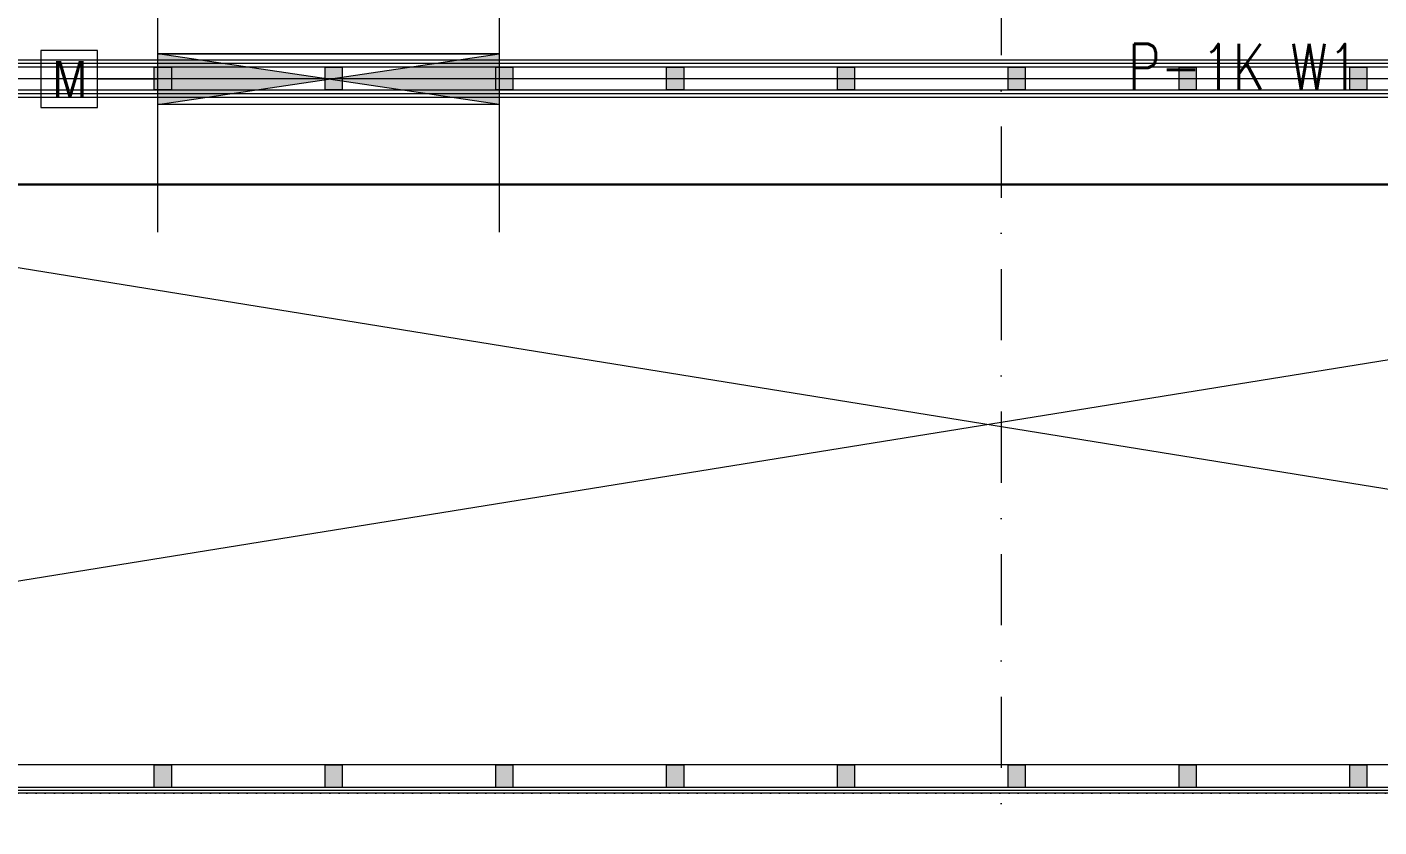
# Model space of a CAD drawing. Extents: x -9059 to 11889, y -1514 to 6575.
# Drawn here: x 8091.9 to 8566.8, y 2309.3 to 2590.5 of the extents above; entities that cross this region are included whole.
import ezdxf

# ---------------------------------------------------------------- set-up
doc = ezdxf.new("R2010")
doc.units = 0
doc.header["$LTSCALE"] = 25
doc.header["$MEASUREMENT"] = 0
doc.linetypes.add('DASHDOT', pattern=[1, 0.5, -0.25, 0, -0.25])
doc.linetypes.add('DOT2', pattern=[0.125, 0, -0.125])
doc.layers.get('0').update_dxf_attribs({"color": 9, "lineweight": 9})
for name, color, linetype, lineweight in [('06D', 9, 'Continuous', 9), ('10', 9, 'Continuous', 9), ('11', 9, 'Continuous', 9), ('20', 9, 'DOT2', 9), ('24', 9, 'DASHDOT', 9), ('33', 9, 'BATTING', 9), ('DATA TAVAN', 160, 'Continuous', 30), ('E-YAZI', 7, 'Continuous', 30)]:
    doc.layers.add(name, color=color, linetype=linetype, lineweight=lineweight)
doc.styles.add('Arial', font='arial.ttf', dxfattribs={"height": 2.5})
doc.styles.add('E-YAZI', font='txttw.shx')
doc.linetypes.add('BATTING', pattern='A,0.0001,-0.1,[134,ltypeshp.shx,S=0.1,R=0,X=-0.1,Y=0],-0.2,[134,ltypeshp.shx,S=0.1,R=180,X=0.1,Y=0],-0.1', length=0.4001)

# ---------------------------------------------------------------- blocks, each defined once
blk = doc.blocks.new('A$C6A5F73E7')
h = blk.add_hatch(color=256)
h.paths.add_polyline_path([(1350, 0), (1350, 200), (675, 100)])
h.paths.add_polyline_path([(0, 0), (675, 100), (0, 200)])
for p, q in [((1350, 0), (0, 200)), ((0, 0), (1350, 200))]:
    blk.add_line(p, q)
blk.add_lwpolyline([(1350, 200), (1350, 0), (0, 0), (0, 200)], close=True)
blk = doc.blocks.new('p-mek')
blk.add_line((463.7, -1151.68), (442.61, -1151.68))
at = {"color": 6}
blk.add_lwpolyline([(611.2, 42), (611.2, -213.15), (620.5, -213.15), (620.5, -697.55), (610.7, -697.55), (611.2, -731.65), (583.7, -847.65), (583.7, -1142.79), (463.7, -1142.79), (463.7, -847.65), (436.2, -731.65), (436.2, -691.45), (436.7, -697.55), (427, -697.55), (427, -994.15), (417.3, -994.15)], dxfattribs=at)
blk.add_lwpolyline([(210.29, -281.08, -0.000027), (210.29, -1029.08, 0.400031)], format="xyb", dxfattribs=at)
blk.add_lwpolyline([(463.7, -1205.48), (463.7, -847.65), (583.7, -847.65), (583.7, -1205.48)])
blk.add_lwpolyline([(422.61, -1161.68), (442.61, -1161.68), (442.61, -1141.68), (422.61, -1141.68)], close=True)
at = {"xscale": 0.0888888888888932, "yscale": 0.0888888888888932, "zscale": 0.0888888888888932}
blk.add_blockref('A$C6A5F73E7', (463.7, -1160.57), dxfattribs=at)
at = {"style": 'Arial', "width": 0.8}
blk.add_text('M', height=13, dxfattribs=at).set_placement((426.8, -1158.3))
blk = doc.blocks.new('prf-10x10')
h = blk.add_hatch(color=255)
h.dxf.hatch_style = 1
h.paths.add_polyline_path([(-5, -5), (5, -5), (5, 5), (-5, 5)])
at = {"layer": '10'}
blk.add_lwpolyline([(-5, -5), (5, -5), (5, 5), (-5, 5)], close=True, dxfattribs=at)

msp = doc.modelspace()

# ---------------------------------------------------------------- linework, layer by layer
at = {"layer": '06D'}
for points in [[(7716.06, 2335.62), (9141.06, 2565.87)], [(9141.06, 2335.62), (7717.81, 2565.87)], [(9141.06, 2331.12), (7716.06, 2331.12)]]:
    msp.add_lwpolyline(points, dxfattribs=at)
at = {"layer": '11'}
for points in [[(7714.06, 2565.87), (9141.06, 2565.87), (9141.06, 2321.12), (9154.06, 2321.12), (9154.06, 2576.37), (9154.06, 2588.87), (9141.06, 2588.87), (9141.06, 2578.87), (7717.81, 2578.87)], [(7714.06, 2567.12), (9142.31, 2567.12), (9142.31, 2322.37), (9152.81, 2322.37), (9152.81, 2576.37), (9152.81, 2587.62), (9142.31, 2587.62), (9142.31, 2577.62), (7717.81, 2577.62)], [(7714.06, 2568.37), (9143.56, 2568.37), (9143.56, 2323.62), (9151.56, 2323.62), (9151.56, 2576.37), (9151.56, 2586.37), (9143.56, 2586.37), (9143.56, 2576.37), (7717.81, 2576.37)], [(9141.06, 2323.12), (7716.06, 2323.12)], [(9141.06, 2322.12), (7716.06, 2322.12)], [(9141.06, 2321.12), (7716.06, 2321.12)]]:
    msp.add_lwpolyline(points, dxfattribs=at)
at = {"layer": '20'}
msp.add_lwpolyline([(9826.86, 2321.12), (7715.92, 2321.12)], dxfattribs=at)
at = {"layer": '24', "ltscale": 2}
for points in [[(8434.06, 4008.37), (8434.06, 4008.37), (8434.06, 160.84)], [(7011.53, 2565.87), (10534.06, 2565.87)]]:
    msp.add_lwpolyline(points, dxfattribs=at)
at = {"layer": '33', "ltscale": 0.4}
msp.add_lwpolyline([(7720.06, 2572.37), (9143.56, 2572.37)], dxfattribs=at)
at = {"layer": 'DATA TAVAN'}
msp.add_line((8752.03, 2535.17), (7737.07, 2535.17), dxfattribs=at)

# ---------------------------------------------------------------- block references
at = {"layer": '06D'}
msp.add_blockref('p-mek', (7674.06, 3723.87), dxfattribs=at)
at = {"layer": '10', "extrusion": (0, 0, -1), "xscale": 0.8, "yscale": 0.6, "zscale": -1, "rotation": 90}
for p in [(-8139.56, 2572.37), (-8199.56, 2572.37), (-8259.56, 2572.37), (-8319.56, 2572.37), (-8379.56, 2572.37), (-8439.56, 2572.37), (-8499.56, 2572.37), (-8559.56, 2572.37), (-8139.56, 2327.12), (-8199.56, 2327.12), (-8259.56, 2327.12), (-8319.56, 2327.12), (-8379.56, 2327.12), (-8439.56, 2327.12), (-8499.56, 2327.12), (-8559.56, 2327.12)]:
    msp.add_blockref('prf-10x10', p, dxfattribs=at)

# ---------------------------------------------------------------- texts
at = {"layer": 'E-YAZI', "color": 6, "style": 'E-YAZI', "width": 0.8}
msp.add_text('P-1K W1', height=16, dxfattribs=at).set_placement((8478.6, 2568.55))

doc.saveas('drawing.dxf')
